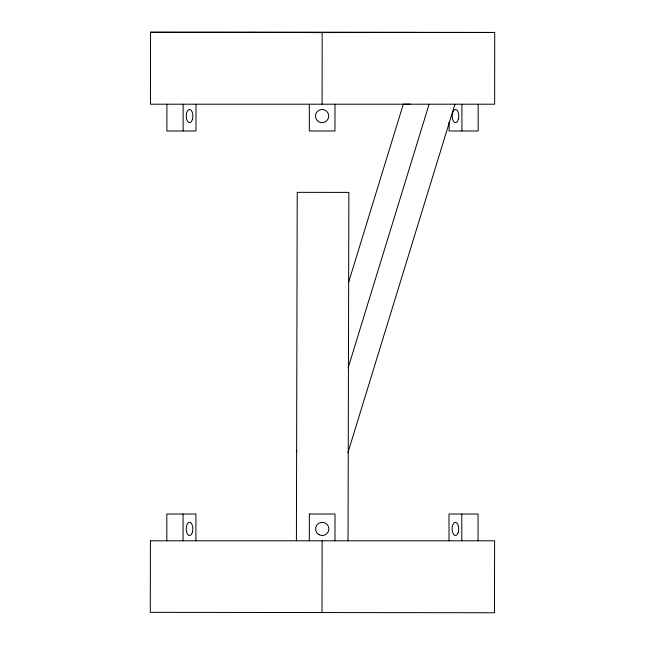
<?xml version="1.0" encoding="UTF-8"?>
<svg xmlns="http://www.w3.org/2000/svg" width="645" height="645" viewBox="0 0 645 645"><rect width="100%" height="100%" fill="white"/><g stroke="black" fill="none" stroke-linecap="round" stroke-linejoin="round"><path stroke-width="0.97" d="M150.527 32.25L150.462 104.2L494.651 104.2L494.707 32.452L150.527 32.25L494.707 32.452M322.113 104.2L322.169 32.653M296.41 540.663L297.224 192.339L348.856 192.404L348.042 540.72M322 612.548L322.129 540.8M296.313 452.597L296.91 450.67M348.631 282.236L403.302 104.184L410.43 104.167M348.115 367.956L429.094 104.24M347.929 452.661L454.918 104.24M309.366 32.572L367.674 32.548M202.087 32.452L417.202 32.452L378.454 32.492L397.804 32.516M309.334 514.017L335.013 514.017L334.989 540.8M249.018 32.435L255.726 32.452M478.171 104.2L478.171 130.983L449.113 130.983L449.113 122.058M478.066 540.8L478.066 514.017L449.009 514.017L449.009 540.8M461.909 104.2L461.909 130.983M461.804 514.017L461.804 540.8M334.997 104.2L334.973 130.983L309.326 130.983L309.35 104.2M309.358 514.017L309.334 540.8M195.991 104.2L195.991 130.983L166.894 130.983L166.894 104.2M195.919 540.8L195.919 514.017L166.821 514.017L166.821 540.8M183.14 104.2L183.14 130.983M183.067 514.017L183.067 540.8M150.414 540.8L150.293 612.347L494.473 612.75L494.602 540.8L150.414 540.8M192.444 119.398A6.635 3.322 -90 0 0 189.566 109.44A6.635 3.322 -90 0 0 186.687 119.398A6.635 3.322 -90 0 0 192.444 119.398M458.345 119.398A6.635 3.306 -90 0 0 455.483 109.44A6.635 3.306 -90 0 0 452.621 119.398A6.635 3.306 -90 0 0 458.345 119.398M318.501 121.655A6.635 6.635 0 0 0 328.724 116.406A6.635 6.635 0 0 0 319.065 110.174A6.635 6.635 0 0 0 318.501 121.655M458.272 532.238A6.635 3.314 -90 0 0 455.41 522.289A6.635 3.314 -90 0 0 452.54 532.238A6.635 3.314 -90 0 0 458.272 532.238M318.92 534.665A6.635 6.635 0 0 0 328.877 528.924A6.635 6.635 0 0 0 318.92 523.176A6.635 6.635 0 0 0 318.92 534.665M192.323 532.52A6.635 3.322 -90 0 0 189.695 522.297A6.635 3.322 -90 0 0 186.574 531.948A6.635 3.322 -90 0 0 192.323 532.52"/></g></svg>
